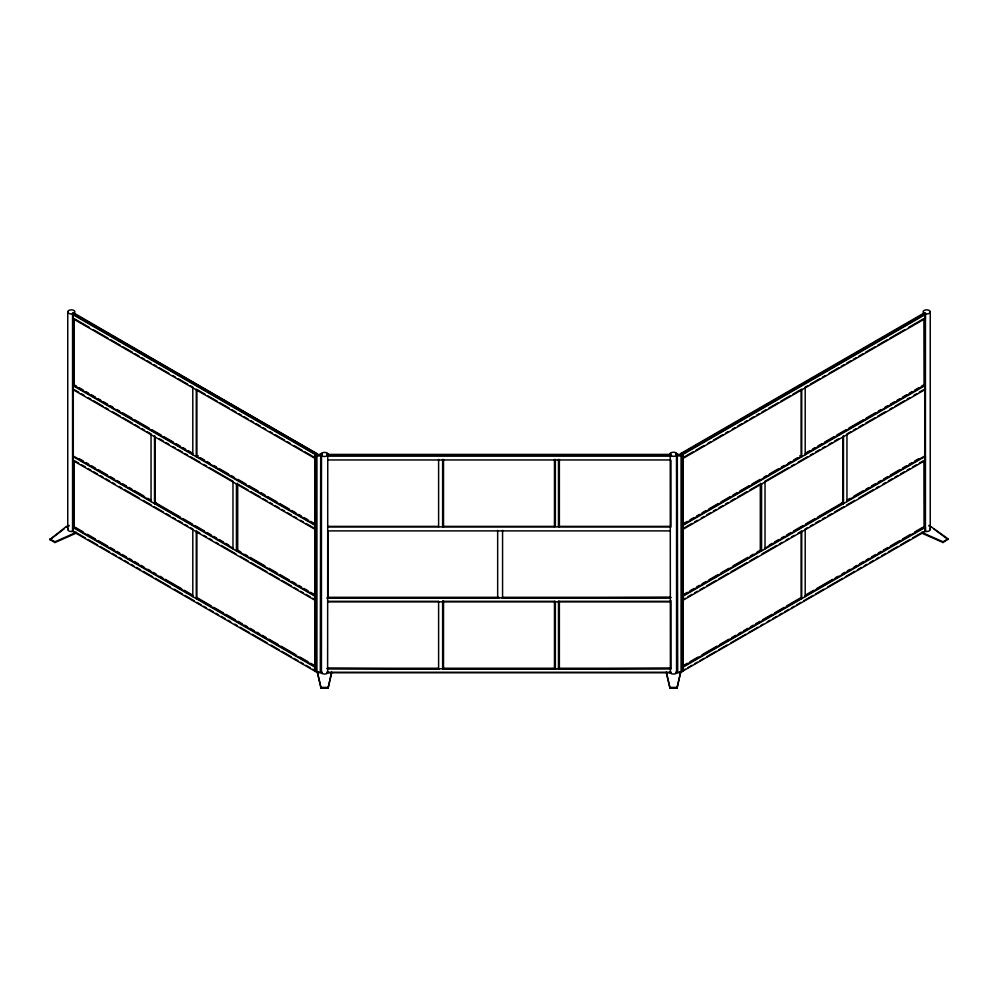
<?xml version="1.0" encoding="UTF-8"?>
<svg xmlns="http://www.w3.org/2000/svg" width="998" height="998" viewBox="0 0 998 998"><rect width="100%" height="100%" fill="white"/><g stroke="black" fill="none" stroke-linecap="round" stroke-linejoin="round"><path stroke-width="1.5" d="M73.278 456.722L73.278 455.999L151.322 501.058M73.278 388.334L73.278 385.789M924.722 459.267L924.722 456.722M924.722 388.334L925.346 389.432L924.722 385.066L804.974 454.202M317.401 672.714L320.969 688.146L328.093 688.146L331.66 671.991M328.093 688.146L331.66 672.714M666.34 672.714L669.908 688.146L677.031 688.146L680.599 671.991M677.031 688.146L680.599 672.714M321.443 453.429L321.443 673.014M327.618 673.014L327.756 454.714L326.758 454.714L327.618 453.429M670.382 453.429L671.242 454.714L670.244 454.714L670.382 673.014M676.694 455.3L676.981 672.515M676.557 673.014L676.557 453.429M76.359 533.069L54.94 542.538L49.9 539.619L66.28 526.532L68.962 525.347M49.9 539.619L63.947 529.027M318.774 672.091L317.451 672.178L318.699 672.178M676.981 455.712L677.692 454.626L675.696 454.202L678.578 454.315C678.74 455.412 681.472 456.086 680.199 454.327A1.372 0.798 0 0 1 681.073 455.55L681.073 672.353L683.156 671.118L683.156 454.315L682.071 454.514L681.235 453.229L679.139 455.063L681.172 454.801A1.347 0.786 0 0 1 679.925 455.874L676.694 455.874M681.073 455.55L683.156 454.315L682.532 453.953L682.071 671.317M682.532 671.255L682.757 454.315M73.278 313.397L72.58 312.998L74.763 312.436A3.568 2.058 0 0 0 71.631 309.854A3.568 2.058 0 0 0 67.777 312.087A3.568 2.058 0 0 0 72.243 313.896L73.278 313.397L73.278 530.936L72.243 531.423M73.914 314.495L74.538 313.397L318.861 455.063L316.828 454.801A1.347 0.786 0 0 0 318.075 455.874L321.306 455.874M73.278 318.137L72.654 318.499L314.844 458.319M73.278 389.07L72.654 389.432L314.844 529.252M73.278 455.999L72.654 456.36L314.844 596.18M73.278 460.003L72.654 460.365L314.844 600.185M154.515 436.687L155.139 436.326L155.139 503.254L154.515 503.628L154.515 435.964M198.153 455.699L196.893 455.699M155.775 502.892L156.399 502.53M73.914 313.771L316.99 453.591L314.844 454.315L314.844 671.118L316.927 672.353L316.927 455.55A1.372 0.798 0 0 1 317.801 454.327C316.578 456.074 319.16 455.45 319.422 454.315L322.304 454.202L320.308 454.626L321.019 455.712M196.269 531.734L196.893 531.373L196.893 598.301L196.269 598.663L196.269 530.998M924.086 313.771L923.462 313.397L681.272 453.229L681.896 453.591L924.086 313.771L924.086 314.495M924.722 313.397L925.42 312.998L923.237 312.436A3.568 2.058 0 0 1 926.369 309.854A3.568 2.058 0 0 1 930.223 312.087A3.568 2.058 0 0 1 925.757 313.896L924.722 313.397L924.722 530.936L925.757 531.423M681.272 454.676L924.722 314.133L925.346 314.495L925.346 318.499L683.156 458.319M682.532 454.676L925.346 314.495M683.88 457.184L693.298 451.745M695.98 450.185L704.064 445.532M708.093 443.199L710.788 441.64M713.483 440.093L722.901 434.654M725.583 433.095L728.278 431.548M732.32 429.215L735.002 427.655M737.697 426.109L741.726 423.776M744.421 422.229L747.115 420.669M749.81 419.11L753.839 416.79M756.534 415.23L759.229 413.683M761.911 412.124L765.953 409.791M768.647 408.244L778.066 402.805M780.748 401.246L790.167 395.807M792.861 394.26L800.932 389.594M804.974 387.261L807.656 385.715M810.351 384.155L819.77 378.716M822.464 377.169L825.146 375.61M829.188 373.289L838.607 367.85M841.302 366.291L843.984 364.744M846.678 363.185L850.72 360.852M853.402 359.305L856.097 357.746M858.791 356.199L862.821 353.866M865.515 352.306L874.934 346.867M877.629 345.32L887.047 339.881M889.729 338.334L904.537 329.789M908.567 327.456L923.375 318.911M72.654 531.298L314.844 671.118L315.468 670.756L312.773 669.209M684.591 522.977L687.285 521.418M689.98 519.858L694.009 517.538M696.704 515.978L699.398 514.432M702.081 512.872L706.122 510.539M708.817 508.992L718.223 503.553M720.918 501.994L730.336 496.555M733.031 495.008L737.06 492.675M739.755 491.128L749.174 485.689M751.868 484.13L759.94 479.464M763.969 477.144L766.664 475.584M769.358 474.038L778.777 468.598M781.471 467.039L784.154 465.492M788.195 463.159L790.89 461.6M793.572 460.053L797.614 457.72M801.107 455.699L799.847 455.699M805.685 453.055L809.727 450.734M812.409 449.175L815.104 447.615M817.799 446.069L821.828 443.736M824.523 442.189L833.941 436.75M836.636 435.19L846.055 429.751M848.737 428.204L863.544 419.659M866.227 418.1L875.645 412.661M878.34 411.114L881.034 409.554M885.064 407.221L887.758 405.675M890.453 404.115L894.482 401.795M897.177 400.235L899.872 398.689M902.554 397.129L906.596 394.796M909.29 393.249L911.972 391.69M914.667 390.143L918.709 387.81M921.391 386.251L924.086 384.704M682.532 524.886L802.28 455.749M683.156 525.247L925.346 385.428M682.532 528.89L691.951 523.451M694.645 521.904L697.328 520.345M701.369 518.012L704.064 516.465M706.746 514.906L710.788 512.573M713.483 511.026L716.165 509.467M718.859 507.92L722.901 505.587M725.583 504.027L728.278 502.481M730.973 500.921L735.002 498.588M737.697 497.041L747.115 491.602M749.81 490.055L759.229 484.616M764.605 481.51L788.819 467.526M791.514 465.966L794.208 464.419M798.238 462.086L807.656 456.647M810.351 455.088L813.046 453.541M815.728 451.982L819.77 449.661M822.464 448.102L825.146 446.543M829.188 444.222L831.883 442.663M834.565 441.116L838.607 438.783M846.678 434.118L850.72 431.785M853.402 430.238L856.097 428.678M858.791 427.132L862.821 424.799M865.515 423.239L874.934 417.813M877.629 416.253L885.7 411.588M889.729 409.267L892.424 407.708M895.119 406.161L904.537 400.722M907.219 399.163L909.914 397.616M913.956 395.283L916.638 393.723M919.333 392.177L923.375 389.844M683.156 529.252L925.346 389.432M684.591 593.91L687.285 592.35M689.98 590.804L694.009 588.471M696.704 586.911L699.398 585.364M702.081 583.805L706.122 581.472M708.817 579.925L718.223 574.486M720.918 572.927L728.989 568.274M733.031 565.941L747.826 557.395M750.521 555.836L753.216 554.289M757.245 551.956L759.94 550.409M769.358 544.97L772.053 543.411M774.735 541.864L778.777 539.531M781.471 537.972L784.154 536.425M786.848 534.866L790.89 532.533M793.572 530.986L802.991 525.547M805.685 523.987L815.104 518.561M817.799 517.001L843.36 502.244M847.389 499.911L850.084 498.364M854.126 496.031L863.544 490.592M866.227 489.032L868.921 487.486M871.616 485.926L875.645 483.593M878.34 482.046L881.034 480.487M883.717 478.94L887.758 476.607M890.453 475.06L899.872 469.621M902.554 468.062L906.596 465.729M909.29 464.182L911.972 462.623M914.667 461.076L918.709 458.743M682.532 595.818L760.563 550.771M764.605 548.438L843.984 502.605M846.678 501.058L924.722 455.999L925.346 456.36L925.346 460.365L683.156 600.185M683.156 596.18L925.346 456.36M682.532 599.823L685.227 598.276M687.909 596.717L691.951 594.384M694.645 592.837L697.328 591.278M700.022 589.731L704.064 587.398M706.746 585.838L716.165 580.399M718.859 578.852L728.278 573.413M730.973 571.854L747.115 562.535M749.81 560.988L757.881 556.323M761.911 553.99L776.718 545.444M779.401 543.898L782.095 542.338M786.137 540.005L788.819 538.458M791.514 536.899L794.208 535.352M798.238 533.019L800.932 531.46M804.974 529.14L807.656 527.58M810.351 526.033L813.046 524.474M815.728 522.915L819.77 520.594M822.464 519.035L825.146 517.488M827.841 515.929L831.883 513.596M834.565 512.049L843.984 506.61M846.678 505.05L854.75 500.397M858.791 498.064L873.587 489.519M876.281 487.96L878.976 486.413M883.005 484.08L885.7 482.533M888.395 480.974L892.424 478.641M895.119 477.094L897.801 475.535M900.495 473.988L904.537 471.655M907.219 470.095L909.914 468.549M912.609 466.989L916.638 464.656M919.333 463.109L923.375 460.777M683.243 665.616L687.285 663.283M689.98 661.736L698.051 657.071M702.081 654.738L716.888 646.193M719.57 644.646L728.989 639.207M731.684 637.647L735.726 635.327M738.408 633.767L741.102 632.208M743.797 630.661L747.826 628.328M750.521 626.781L753.216 625.222M755.898 623.663L759.94 621.342M762.634 619.783L772.053 614.344M774.735 612.797L784.154 607.358M786.848 605.798L800.309 598.039M805.685 594.933L813.757 590.267M816.451 588.708L832.594 579.389M835.289 577.842L837.971 576.283M842.013 573.95L844.707 572.403M847.389 570.844L850.084 569.297M854.126 566.964L856.808 565.404M859.503 563.858L863.544 561.525M866.227 559.965L868.921 558.418M871.616 556.859L875.645 554.539M878.34 552.979L881.034 551.432M883.717 549.873L887.758 547.54M890.453 545.993L899.872 540.554M902.554 538.995L910.638 534.342M914.667 532.009L922.738 527.343M682.532 666.751L802.28 597.627M804.974 596.068L924.722 526.932L925.346 527.293L925.346 531.298L682.757 671.13M683.156 667.126L925.346 527.293M681.896 670.394L682.532 670.032M685.227 669.209L682.532 670.756L683.156 671.118M687.909 667.65L691.951 665.317M694.645 663.77L697.328 662.21M700.022 660.664L704.064 658.331M706.746 656.771L716.165 651.332M718.859 649.785L726.931 645.12M730.973 642.787L745.768 634.254M748.463 632.695L757.881 627.255M760.563 625.709L763.258 624.149M767.3 621.816L769.982 620.269M772.677 618.71L776.718 616.377M779.401 614.83L782.095 613.271M784.79 611.724L788.819 609.391M791.514 607.832L794.208 606.285M796.891 604.726L800.932 602.405M803.627 600.846L813.046 595.407M815.728 593.86L823.812 589.194M827.841 586.861L842.636 578.316M845.331 576.769L854.75 571.33M857.444 569.771L861.474 567.438M864.168 565.891L866.863 564.332M869.557 562.785L873.587 560.452M876.281 558.892L878.976 557.346M881.658 555.786L885.7 553.466M888.395 551.906L897.801 546.467M900.495 544.92L909.914 539.481M912.609 537.922L923.375 531.709M924.722 530.936L925.42 530.524M921.641 532.346L943.06 541.802L948.1 538.895L929.038 525.347M921.641 533.069L943.06 542.538L948.1 538.895M314.844 671.118L315.568 670.943L315.243 454.315M66.28 527.256L68.962 526.071M49.9 538.895L54.94 541.802L76.359 532.346M677.692 672.365L677.305 455.712M327.756 454.414L670.244 454.414M327.756 454.926L670.244 454.926M327.756 455.45L670.244 455.45M327.756 455.961L670.244 455.961M327.756 459.966L670.244 459.966M327.756 526.383L438.284 526.383M558.156 526.383L670.244 526.383M327.756 526.894L670.244 526.894M327.756 530.899L670.244 530.899M327.756 597.315L499 597.315M502.119 597.315L670.244 597.315M327.756 597.528L326.857 598.039L499 598.039M327.756 597.827L670.244 597.827M502.119 598.039L671.143 597.528M327.756 601.32L438.284 601.32M558.156 601.32L670.244 601.32M327.756 601.831L670.244 601.831M327.756 668.248L438.284 668.248M442.625 668.248L555.362 668.248M558.156 668.248L670.244 668.248M327.756 668.76L670.244 668.76M439.07 668.972L326.857 668.46M442.95 668.972L556.011 668.972M558.107 668.972L671.143 668.46M321.019 672.253L322.304 672.253M326.758 672.253L671.242 672.253M675.696 672.253L676.981 672.253M321.306 672.677L318.075 672.677A1.347 0.786 0 0 1 316.828 671.604M676.694 672.677L679.925 672.677A1.347 0.786 0 0 0 681.172 671.604M327.756 672.764L670.244 672.764M317.401 671.991L320.969 687.422L328.093 687.422M666.34 671.991L669.908 687.422L677.031 687.422M315.243 671.13L315.929 671.317M320.308 672.365L320.695 455.712M929.038 526.071L931.72 527.256M679.301 672.178L680.549 672.178L679.226 672.091M924.722 318.137L925.346 318.499M923.936 385.515L924.572 385.877M924.722 460.003L925.346 460.365M843.485 436.687L842.861 436.326L842.861 503.254L843.485 503.628L843.485 435.964M841.601 502.53L842.225 502.892M801.731 531.734L801.107 531.373L801.107 598.301L801.731 598.663L801.731 530.998M316.728 454.676L73.278 314.133L72.654 314.495L315.468 454.676M74.625 318.911L89.433 327.456M93.463 329.789L108.271 338.334M110.953 339.881L120.371 345.32M123.066 346.867L132.484 352.306M135.179 353.866L139.209 356.199M141.903 357.746L144.598 359.305M147.28 360.852L151.322 363.185M154.016 364.744L156.698 366.291M159.393 367.85L168.812 373.289M172.854 375.61L175.536 377.169M178.23 378.716L187.649 384.155M190.344 385.715L193.026 387.261M197.068 389.594L205.139 394.26M207.834 395.807L217.252 401.246M219.934 402.805L229.353 408.244M232.047 409.791L236.089 412.124M238.772 413.683L241.466 415.23M244.161 416.79L248.19 419.11M250.885 420.669L253.579 422.229M256.274 423.776L260.303 426.109M262.998 427.655L265.68 429.215M269.722 431.548L272.417 433.095M275.099 434.654L284.517 440.093M287.212 441.64L289.907 443.199M293.936 445.532L302.02 450.185M304.702 451.745L314.121 457.184M73.914 384.704L76.609 386.251M79.291 387.81L83.333 390.143M86.028 391.69L88.71 393.249M91.404 394.796L95.446 397.129M98.128 398.689L100.823 400.235M103.518 401.795L107.547 404.115M110.242 405.675L112.936 407.221M116.966 409.554L119.66 411.114M122.355 412.661L131.773 418.1M134.456 419.659L149.263 428.204M151.946 429.751L161.364 435.19M164.059 436.75L173.477 442.189M176.172 443.736L180.201 446.069M182.896 447.615L185.591 449.175M188.273 450.734L192.315 453.055M200.386 457.72L204.428 460.053M207.11 461.6L209.805 463.159M213.846 465.492L216.529 467.039M219.223 468.598L228.642 474.038M231.336 475.584L234.031 477.144M238.06 479.464L246.132 484.13M248.826 485.689L258.245 491.128M260.94 492.675L264.969 495.008M267.664 496.555L277.082 501.994M279.777 503.553L289.183 508.992M291.878 510.539L295.919 512.872M298.602 514.432L301.296 515.978M303.991 517.538L308.02 519.858M310.715 521.418L313.409 522.977M193.026 454.202L73.278 385.066L72.654 385.428L314.844 525.247M195.72 455.749L315.468 524.886M74.625 389.844L78.667 392.177M81.362 393.723L84.044 395.283M88.086 397.616L90.781 399.163M93.463 400.722L102.881 406.161M105.576 407.708L108.271 409.267M112.3 411.588L120.371 416.253M123.066 417.813L132.484 423.239M135.179 424.799L139.209 427.132M141.903 428.678L144.598 430.238M147.28 431.785L151.322 434.118M159.393 438.783L163.435 441.116M166.117 442.663L168.812 444.222M172.854 446.543L175.536 448.102M178.23 449.661L182.272 451.982M184.954 453.541L187.649 455.088M190.344 456.647L199.762 462.086M203.792 464.419L206.486 465.966M209.181 467.526L233.395 481.51M238.772 484.616L248.19 490.055M250.885 491.602L260.303 497.041M262.998 498.588L267.027 500.921M269.722 502.481L272.417 504.027M275.099 505.587L279.141 507.92M281.835 509.467L284.517 511.026M287.212 512.573L291.254 514.906M293.936 516.465L296.631 518.012M300.672 520.345L303.355 521.904M306.049 523.451L315.468 528.89M79.291 458.743L83.333 461.076M86.028 462.623L88.71 464.182M91.404 465.729L95.446 468.062M98.128 469.621L107.547 475.06M110.242 476.607L114.283 478.94M116.966 480.487L119.66 482.046M122.355 483.593L126.384 485.926M129.079 487.486L131.773 489.032M134.456 490.592L143.874 496.031M147.916 498.364L150.611 499.911M154.64 502.244L180.201 517.001M182.896 518.561L192.315 523.987M195.009 525.547L204.428 530.986M207.11 532.533L211.152 534.866M213.846 536.425L216.529 537.972M219.223 539.531L223.265 541.864M225.947 543.411L228.642 544.97M238.06 550.409L240.755 551.956M244.784 554.289L247.479 555.836M250.174 557.395L264.969 565.941M269.011 568.274L277.082 572.927M279.777 574.486L289.183 579.925M291.878 581.472L295.919 583.805M298.602 585.364L301.296 586.911M303.991 588.471L308.02 590.804M310.715 592.35L313.409 593.91M154.016 502.605L233.395 548.438M237.437 550.771L315.468 595.818M74.625 460.777L78.667 463.109M81.362 464.656L85.391 466.989M88.086 468.549L90.781 470.095M93.463 471.655L97.505 473.988M100.199 475.535L102.881 477.094M105.576 478.641L109.605 480.974M112.3 482.533L114.995 484.08M119.024 486.413L121.719 487.96M124.413 489.519L139.209 498.064M143.25 500.397L151.322 505.05M154.016 506.61L163.435 512.049M166.117 513.596L170.159 515.929M172.854 517.488L175.536 519.035M178.23 520.594L182.272 522.915M184.954 524.474L187.649 526.033M190.344 527.58L193.026 529.14M197.068 531.46L199.762 533.019M203.792 535.352L206.486 536.899M209.181 538.458L211.863 540.005M215.905 542.338L218.599 543.898M221.282 545.444L236.089 553.99M240.119 556.323L248.19 560.988M250.885 562.535L267.027 571.854M269.722 573.413L279.141 578.852M281.835 580.399L291.254 585.838M293.936 587.398L297.978 589.731M300.672 591.278L303.355 592.837M306.049 594.384L310.091 596.717M312.773 598.276L315.468 599.823M75.262 527.343L83.333 532.009M87.362 534.342L95.446 538.995M98.128 540.554L107.547 545.993M110.242 547.54L114.283 549.873M116.966 551.432L119.66 552.979M122.355 554.539L126.384 556.859M129.079 558.418L131.773 559.965M134.456 561.525L138.497 563.858M141.192 565.404L143.874 566.964M147.916 569.297L150.611 570.844M153.293 572.403L155.987 573.95M160.029 576.283L162.711 577.842M165.406 579.389L181.549 588.708M184.243 590.267L192.315 594.933M197.691 598.039L211.152 605.798M213.846 607.358L223.265 612.797M225.947 614.344L235.366 619.783M238.06 621.342L242.102 623.663M244.784 625.222L247.479 626.781M250.174 628.328L254.203 630.661M256.898 632.208L259.592 633.767M262.274 635.327L266.316 637.647M269.011 639.207L278.43 644.646M281.112 646.193L295.919 654.738M299.949 657.071L308.02 661.736M310.715 663.283L314.757 665.616M193.026 596.068L73.278 526.932L72.654 527.293L314.844 667.126M195.72 597.627L315.468 666.751M315.468 670.032L316.104 670.394M72.58 530.524L73.278 530.936M74.625 531.709L85.391 537.922M88.086 539.481L97.505 544.92M100.199 546.467L109.605 551.906M112.3 553.466L116.342 555.786M119.024 557.346L121.719 558.892M124.413 560.452L128.443 562.785M131.137 564.332L133.832 565.891M136.526 567.438L140.556 569.771M143.25 571.33L152.669 576.769M155.364 578.316L170.159 586.861M174.188 589.194L182.272 593.86M184.954 595.407L194.373 600.846M197.068 602.405L201.109 604.726M203.792 606.285L206.486 607.832M209.181 609.391L213.21 611.724M215.905 613.271L218.599 614.83M221.282 616.377L225.323 618.71M228.018 620.269L230.7 621.816M234.742 624.149L237.437 625.709M240.119 627.255L249.537 632.695M252.232 634.254L267.027 642.787M271.069 645.12L279.141 649.785M281.835 651.332L291.254 656.771M293.936 658.331L297.978 660.664M300.672 662.21L303.355 663.77M306.049 665.317L310.091 667.65M316.927 455.55L314.844 454.315L315.468 453.953L315.468 671.255M934.053 529.027L948.1 539.619M321.306 455.3L321.019 672.515M943.06 541.802L943.06 542.538M930.248 311.9L930.248 529.439M925.433 313.821L925.433 531.348M924.784 318.849L924.784 385.665M924.784 460.24L924.784 527.056M923.936 318.674L924.086 386.064M923.936 460.552L924.086 527.468M846.953 434.691L846.953 501.62M843.123 436.999L843.123 503.828M805.199 387.86L805.199 454.789M805.199 529.726L805.199 596.667M801.731 389.133L801.731 456.797L801.107 456.435L801.107 389.494M765.029 481.984L765.029 548.912M760.301 483.257L760.301 550.197M681.896 453.591L681.896 454.315M670.968 460.278L670.968 527.106M670.968 600.584L670.968 668.972M669.908 687.422L669.908 688.146M559.367 459.442L559.367 526.894M559.367 601.32L559.367 668.76M558.481 459.442L558.481 526.383M558.481 601.32L558.481 668.972M555.362 459.442L555.362 526.383L442.625 526.383L442.625 459.442M555.362 668.972L555.362 601.32L442.625 601.32L442.625 668.972M554.464 459.442L554.464 526.894M554.464 601.32L554.464 668.76M502.568 530.375L502.568 597.827M497.665 530.375L497.665 597.827M443.511 459.442L443.511 526.894M443.511 601.32L443.511 668.76M443.137 460.278L443.137 527.106M443.137 600.584L443.137 668.972M438.609 459.442L438.609 526.894M438.609 601.32L438.609 668.76M327.955 530.687L327.955 598.039M320.969 687.422L320.969 688.146M316.104 453.591L316.104 454.315M237.699 483.257L237.699 550.197M232.971 481.984L232.971 548.912M196.893 389.494L196.893 456.435L196.269 456.797L196.269 389.133M192.801 387.86L192.801 454.789M192.801 529.726L192.801 596.667M154.877 436.999L154.877 503.828M151.047 434.691L151.047 501.62M74.064 318.674L74.064 385.515L73.428 385.877L73.428 319.048M74.064 460.552L74.064 527.381M73.914 319.248L73.914 386.064M73.914 460.652L73.914 527.468M73.428 460.914L73.428 527.742M72.567 313.821L72.567 531.348M67.752 311.9L67.752 529.439M54.94 541.802L54.94 542.538M677.031 671.991A3.568 2.058 0 0 1 673.475 674.049A3.568 2.058 0 0 1 669.908 671.991M681.098 671.492A1.372 0.798 0 0 1 681.073 672.353M929.762 528.404A3.568 2.058 0 0 1 929.2 530.899A3.568 2.058 0 0 1 924.897 531.223M328.093 671.991A3.568 2.058 0 0 1 324.525 674.049A3.568 2.058 0 0 1 320.969 671.991M316.927 672.353A1.372 0.798 0 0 1 316.902 671.492M73.104 531.223A3.568 2.058 0 0 1 68.8 530.899A3.568 2.058 0 0 1 68.238 528.404M237.062 483.618L236.426 483.98L236.426 550.921L237.062 550.559L237.062 483.618M761.574 483.98L760.938 483.618L760.938 550.559L761.574 550.921L761.574 483.98M671.691 456.061A3.568 2.058 0 0 0 677.031 454.277A3.568 2.058 0 0 0 671.691 452.493A3.568 2.058 0 0 0 671.691 456.061M322.005 455.911A3.568 2.058 0 0 0 327.968 454.988A3.568 2.058 0 0 0 323.601 452.468A3.568 2.058 0 0 0 322.005 455.911"/></g></svg>
